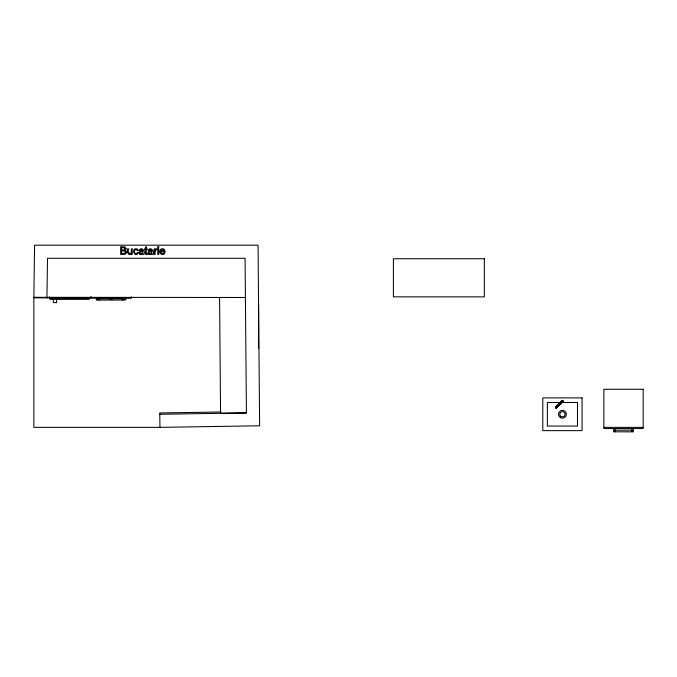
<?xml version="1.0" encoding="UTF-8"?>
<svg xmlns="http://www.w3.org/2000/svg" width="677" height="677" viewBox="0 0 677 677"><rect width="100%" height="100%" fill="white"/><g stroke="black" fill="none" stroke-linecap="round" stroke-linejoin="round"><path stroke-width="1.02" d="M33.85 297.829L34.586 245.184L258.055 245.184L259.63 425.791L159.967 427.356L33.85 427.356L33.85 297.829L90.972 298.032L90.972 296.856M46.941 298.015L47.5 258.284L245.074 258.284L246.42 412.911L159.755 414.265M556.206 406.606L555.512 407.292L556.215 407.994L562.697 401.808L562.799 400.97L561.8 400.649L561.512 401.715M562.198 402.07C564.39 400.615 560.835 400.649 561.445 401.309C562.333 398.922 563.941 402.976 561.639 401.876M556.037 407.969L562.866 401.139L562.689 401.816M561.487 401.326L561.707 400.818M562.502 400.784L562.731 401.639L561.893 401.842M556.706 407.799L556.807 406.962M555.538 407.114L562.536 400.716L555.614 407.647M562.189 400.623L555.682 407.605M555.538 407.478L562.367 400.649M562.689 400.826L555.91 407.833M555.868 407.901L562.629 400.886M556.215 407.994L562.892 401.326M556.401 407.977L562.866 401.503M220.863 411.997L159.738 412.962L159.967 427.356M246.42 412.911L220.567 413.3L219.585 297.491M245.412 297.491L33.858 297.313M49.429 297.702L90.972 297.702M91.167 297.652L131.524 297.702M49.954 298.159L89.237 298.159M99.02 298.752L122.393 298.752M96.405 299.344L99.02 299.344M109.395 299.344L112.018 299.344M122.393 299.344L126.193 299.344M125.008 300.063L96.405 300.063L96.405 297.448M559.837 402.485L547.371 402.485L547.371 426.053L577.489 426.053L577.489 402.485L561.91 402.485M614.995 430.174L632.022 430.174M556.054 407.892L556.807 407.148M562.291 401.368L562.815 401.774M560.869 402.849L561.631 403.433L560.844 402.874M560.116 403.864L560.81 404.397M643.048 427.356L643.048 428.541L603.969 428.541L603.969 427.356M633.333 428.541L633.333 431.816L613.692 431.816L613.692 428.541M632.022 428.541L632.022 431.816M614.995 428.541L614.995 431.816M258.58 305.175L258.58 348.384M131.524 296.856L131.524 298.032L91.167 298.032L91.167 296.856M122.393 297.448L122.393 300.063M99.02 297.448L99.02 300.063M89.136 298.159L89.136 299.336L50.047 299.336L50.047 298.159M56.597 299.336L56.597 302.611L53.322 302.611L53.322 299.336M49.429 296.856L49.429 298.032M561.411 401.766A0.914 0.914 0 0 1 561.885 400.445A0.914 0.914 0 0 1 563.095 401.148A0.914 0.914 0 0 1 562.198 402.223M142.745 250.659C137.837 249.982 137.786 256.905 142.822 253.765L143.008 254.459L143.998 254.459C145.572 250.828 141.375 246.03 139.013 250.456L139.936 250.583L141.4 249.517L142.475 249.838L142.745 250.659M151.741 250.659C146.833 249.982 146.782 256.905 151.817 253.765L152.012 254.459L153.002 254.459C154.568 250.828 150.379 246.03 148.009 250.456L148.94 250.583L150.396 249.517L151.479 249.838L151.741 250.659M165.002 251.649L160.821 251.903C160.576 253.765 163.487 254.611 163.986 252.656L164.968 252.775C163.504 257.082 157.403 252.699 160.567 249.517A2.378 2.378 0 0 1 161.905 248.781L162.988 248.781A2.319 2.319 0 0 1 164.291 249.5L165.002 251.649M134.486 251.133C133.547 253.283 136.999 255.111 137.423 252.403L138.353 252.529C135.425 259.359 130.018 247.122 137.211 248.992A1.913 1.913 0 0 1 137.998 249.754L138.269 250.507L137.346 250.642L136.509 249.585L135.417 249.644A1.472 1.472 0 0 0 134.706 250.321L134.486 251.133M131.338 251.861C130.509 256.541 126.836 251.565 128.698 248.857L127.75 248.857C126.218 251.387 128.571 256.778 131.44 253.63L131.44 254.459L132.286 254.459L132.286 248.857L131.338 248.857L131.338 251.861M142.737 251.996C141.891 256.507 136.957 251.404 142.737 251.649L142.737 251.996M151.741 251.996C150.895 256.507 145.961 251.404 151.741 251.649L151.741 251.996M155.143 250.947L155.109 254.459L154.161 254.459L154.161 248.857L155.008 248.857L155.008 249.711L155.905 248.781L157.199 249.043L156.869 249.915L155.617 249.898L155.143 250.947M125.423 252.216L124.619 253.426L121.674 253.545L121.674 250.888L124.593 251.015L125.423 252.216M125.101 248.831L124.323 249.889L121.674 249.974L121.674 247.647L124.39 247.748L125.101 248.831M126.108 248.704L125.033 250.346L126.387 251.59A2.259 2.259 0 0 1 126.252 253.223L124.847 254.324L120.65 254.459L120.65 246.733L124.974 246.961L126.108 248.704M161.024 250.465L160.872 251.116L164.003 251.116L162.81 249.551L161.024 250.465M146.283 246.902L145.343 247.477L145.343 248.857L144.65 248.857L144.65 249.593L145.343 249.593L145.462 253.934L146.664 254.527L147.374 254.442L147.239 253.604L146.334 253.393L146.283 249.593L147.239 249.593L147.239 248.857L146.283 248.857L146.283 246.902M158.714 246.733L157.766 246.733L157.766 247.824L158.714 247.824L158.714 246.733M158.714 248.857L157.766 248.857L157.766 254.459L158.714 254.459L158.714 248.857M484.334 258.758L393.388 258.758L393.388 296.856L484.334 296.856L484.334 258.758M643.15 389.258L603.867 389.258L603.867 427.356L643.15 427.356L643.15 389.258M582.068 397.898L542.793 397.898L542.793 430.631L582.068 430.631L582.068 397.898M561.123 416.533A2.615 2.615 0 0 0 565.05 414.265A2.615 2.615 0 0 0 561.123 411.997A2.615 2.615 0 0 0 561.123 416.533M560.463 417.667A3.927 3.927 0 0 0 566.361 414.265A3.927 3.927 0 0 0 560.463 410.863A3.927 3.927 0 0 0 560.463 417.667"/></g></svg>
